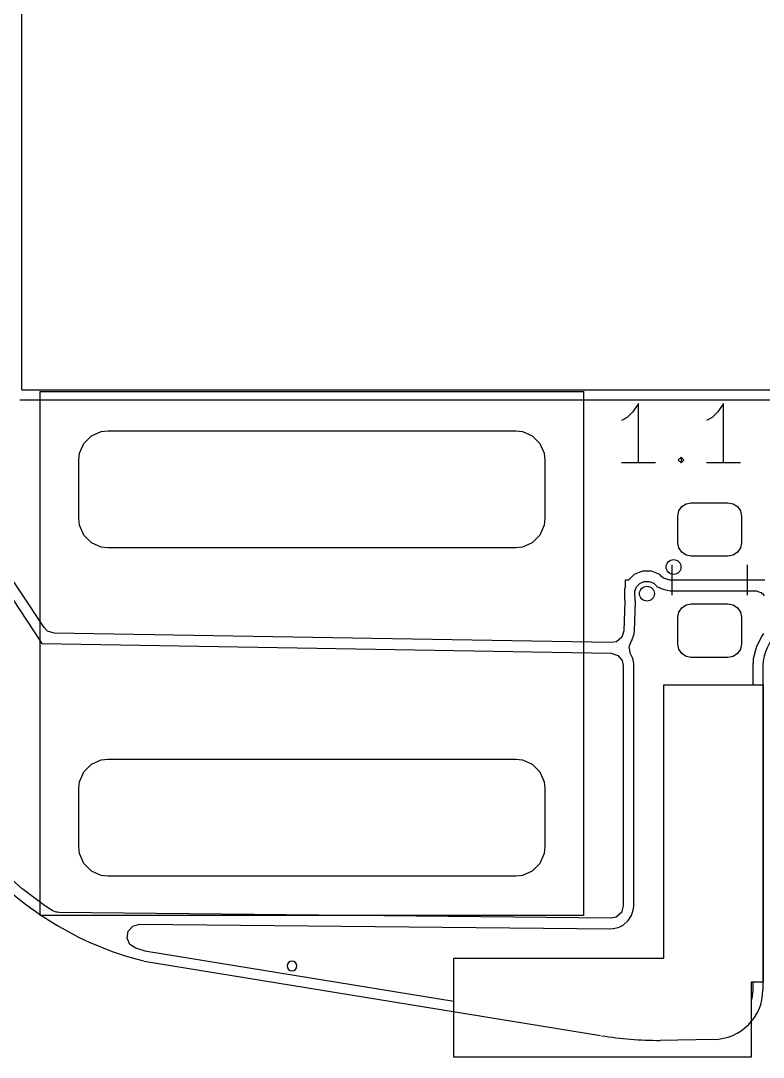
# Model space of a CAD drawing. Extents: x -28 to 34.6, y -6.7 to 48.3.
# Drawn here: x -0.01 to 7.48, y -6.73 to 3.72 of the extents above; entities that cross this region are included whole.
import ezdxf

# ---------------------------------------------------------------- set-up
doc = ezdxf.new("R2010")
doc.units = 0
doc.layers.add('BLACK', color=7, linetype='CONTINUOUS')

msp = doc.modelspace()

# ---------------------------------------------------------------- linework, layer by layer
at = {"layer": 'BLACK', "linetype": 'CONTINUOUS'}
for p, q in [((0, 0), (0, 15.4)), ((0, 0), (15.497245, 0)), ((-0.019989, -0.1005), (9.407847, -0.1005)), ((0.184332, -0.018498), (5.664332, -0.018498)), ((0.184332, -5.298498), (0.184332, -0.018498)), ((5.664332, -0.018498), (5.664332, -5.298498)), ((6.21873, -0.137269), (6.161587, -0.222983)), ((6.21873, -0.737269), (6.21873, -0.137269)), ((7.075873, -0.137269), (7.01873, -0.222983)), ((7.075873, -0.737269), (7.075873, -0.137269)), ((6.104444, -0.280126), (6.047301, -0.308698)), ((6.161587, -0.222983), (6.104444, -0.280126)), ((6.961587, -0.280126), (6.904444, -0.308698)), ((7.01873, -0.222983), (6.961587, -0.280126)), ((0.801792, -0.421334), (0.869332, -0.413498)), ((0.801792, -0.421334), (0.869332, -0.413498)), ((0.869332, -0.413498), (4.979332, -0.413498)), ((0.869332, -0.413498), (4.979332, -0.413498)), ((4.979332, -0.413498), (5.046872, -0.421334)), ((4.979332, -0.413498), (5.046872, -0.421334)), ((0.625958, -0.541783), (0.702617, -0.465124)), ((0.625958, -0.541783), (0.702617, -0.465124)), ((0.702617, -0.465124), (0.801792, -0.421334)), ((0.702617, -0.465124), (0.801792, -0.421334)), ((5.046872, -0.421334), (5.146047, -0.465124)), ((5.046872, -0.421334), (5.146047, -0.465124)), ((5.146047, -0.465124), (5.222706, -0.541783)), ((5.146047, -0.465124), (5.222706, -0.541783)), ((0.582168, -0.640958), (0.625958, -0.541783)), ((0.582168, -0.640958), (0.625958, -0.541783)), ((5.222706, -0.541783), (5.266496, -0.640958)), ((5.222706, -0.541783), (5.266496, -0.640958)), ((0.574332, -0.708498), (0.582168, -0.640958)), ((0.574332, -0.708498), (0.582168, -0.640958)), ((0.574332, -1.298498), (0.574332, -0.708498)), ((0.574332, -1.298498), (0.574332, -0.708498)), ((5.266496, -0.640958), (5.274332, -0.708498)), ((5.266496, -0.640958), (5.274332, -0.708498)), ((5.274332, -0.708498), (5.274332, -1.298498)), ((5.274332, -0.708498), (5.274332, -1.298498)), ((6.61873, -0.708698), (6.647302, -0.680126)), ((6.647302, -0.737269), (6.61873, -0.708698)), ((6.647302, -0.680126), (6.675873, -0.708698)), ((6.647302, -0.680126), (6.647302, -0.737269)), ((6.675873, -0.708698), (6.647302, -0.737269)), ((-0.970216, -0.791902), (0.204332, -2.558498)), ((0.226337, -2.398155), (-0.881029, -0.732605)), ((6.390158, -0.737269), (6.047301, -0.737269)), ((7.247301, -0.737269), (6.904444, -0.737269)), ((6.653873, -1.178039), (6.69767, -1.148774)), ((6.653873, -1.178039), (6.69767, -1.148774)), ((6.69767, -1.148774), (6.749332, -1.138498)), ((6.69767, -1.148774), (6.749332, -1.138498)), ((6.749332, -1.138498), (7.119332, -1.138498)), ((6.749332, -1.138498), (7.119332, -1.138498)), ((7.119332, -1.138498), (7.170994, -1.148774)), ((7.119332, -1.138498), (7.170994, -1.148774)), ((7.170994, -1.148774), (7.214791, -1.178039)), ((7.170994, -1.148774), (7.214791, -1.178039)), ((6.614332, -1.273498), (6.624608, -1.221836)), ((6.614332, -1.273498), (6.624608, -1.221836)), ((6.624608, -1.221836), (6.653873, -1.178039)), ((6.624608, -1.221836), (6.653873, -1.178039)), ((7.214791, -1.178039), (7.244056, -1.221836)), ((7.214791, -1.178039), (7.244056, -1.221836)), ((7.244056, -1.221836), (7.254332, -1.273498)), ((7.244056, -1.221836), (7.254332, -1.273498)), ((0.582168, -1.366038), (0.574332, -1.298498)), ((0.582168, -1.366038), (0.574332, -1.298498)), ((5.274332, -1.298498), (5.266496, -1.366038)), ((5.274332, -1.298498), (5.266496, -1.366038)), ((6.614332, -1.543498), (6.614332, -1.273498)), ((6.614332, -1.543498), (6.614332, -1.273498)), ((7.254332, -1.273498), (7.254332, -1.543498)), ((7.254332, -1.273498), (7.254332, -1.543498)), ((0.625958, -1.465213), (0.582168, -1.366038)), ((0.625958, -1.465213), (0.582168, -1.366038)), ((5.266496, -1.366038), (5.222706, -1.465213)), ((5.266496, -1.366038), (5.222706, -1.465213)), ((0.702617, -1.541872), (0.625958, -1.465213)), ((0.702617, -1.541872), (0.625958, -1.465213)), ((0.801792, -1.585662), (0.702617, -1.541872)), ((0.801792, -1.585662), (0.702617, -1.541872)), ((5.146047, -1.541872), (5.046872, -1.585662)), ((5.146047, -1.541872), (5.046872, -1.585662)), ((5.222706, -1.465213), (5.146047, -1.541872)), ((5.222706, -1.465213), (5.146047, -1.541872)), ((6.624608, -1.59516), (6.614332, -1.543498)), ((6.624608, -1.59516), (6.614332, -1.543498)), ((7.254332, -1.543498), (7.244056, -1.59516)), ((7.254332, -1.543498), (7.244056, -1.59516)), ((0.869332, -1.593498), (0.801792, -1.585662)), ((0.869332, -1.593498), (0.801792, -1.585662)), ((4.979332, -1.593498), (0.869332, -1.593498)), ((4.979332, -1.593498), (0.869332, -1.593498)), ((5.046872, -1.585662), (4.979332, -1.593498)), ((5.046872, -1.585662), (4.979332, -1.593498)), ((6.653873, -1.638957), (6.624608, -1.59516)), ((6.653873, -1.638957), (6.624608, -1.59516)), ((6.69767, -1.668222), (6.653873, -1.638957)), ((6.69767, -1.668222), (6.653873, -1.638957)), ((6.749332, -1.678498), (6.69767, -1.668222)), ((6.749332, -1.678498), (6.69767, -1.668222)), ((7.170994, -1.668222), (7.119332, -1.678498)), ((7.170994, -1.668222), (7.119332, -1.678498)), ((7.214791, -1.638957), (7.170994, -1.668222)), ((7.214791, -1.638957), (7.170994, -1.668222)), ((7.244056, -1.59516), (7.214791, -1.638957)), ((7.244056, -1.59516), (7.214791, -1.638957)), ((6.554332, -1.764857), (6.554332, -2.072139)), ((7.119332, -1.678498), (6.749332, -1.678498)), ((7.119332, -1.678498), (6.749332, -1.678498)), ((7.314332, -1.764857), (7.314332, -2.072139)), ((6.164076, -1.872191), (6.11777, -1.918498)), ((6.164078, -1.872189), (6.164076, -1.872191)), ((6.173593, -1.862674), (6.164078, -1.872189)), ((6.257061, -1.8281), (6.173593, -1.862674)), ((6.257063, -1.8281), (6.257061, -1.8281)), ((6.347409, -1.8281), (6.257063, -1.8281)), ((6.34741, -1.8281), (6.347409, -1.8281)), ((6.430878, -1.862674), (6.34741, -1.8281)), ((6.450383, -1.882179), (6.430878, -1.862674)), ((6.084332, -1.918498), (6.082327, -1.992665)), ((6.11777, -1.918498), (6.084332, -1.918498)), ((6.198302, -1.985754), (6.23279, -1.951266)), ((6.23279, -1.951266), (6.27785, -1.932602)), ((6.27785, -1.932602), (6.326622, -1.932602)), ((6.326622, -1.932602), (6.371682, -1.951266)), ((6.371682, -1.951266), (6.397635, -1.977219)), ((6.397635, -1.977219), (6.40382, -1.982203)), ((6.40382, -1.982203), (6.403825, -1.982207)), ((6.403825, -1.982207), (6.440853, -2.001575)), ((6.471025, -1.898813), (6.450383, -1.882179)), ((6.538064, -1.918498), (6.471025, -1.898813)), ((7.489451, -1.918498), (6.538064, -1.918498)), ((6.082327, -1.992665), (6.075136, -2.010027)), ((6.075136, -2.010027), (6.075136, -2.014523)), ((6.075136, -2.014523), (6.075136, -2.100375)), ((6.179638, -2.030814), (6.198302, -1.985754)), ((6.179638, -2.079586), (6.179638, -2.030814)), ((6.182376, -2.086197), (6.179638, -2.079586)), ((6.182865, -2.094882), (6.182376, -2.086197)), ((6.440853, -2.001575), (6.465576, -2.008834)), ((6.465576, -2.008834), (6.50789, -2.021259)), ((6.50789, -2.021259), (6.538064, -2.025598)), ((6.538064, -2.025598), (7.387033, -2.025598)), ((7.387033, -2.025598), (7.396566, -2.028397)), ((7.396566, -2.028397), (7.406423, -2.027123)), ((7.406423, -2.027123), (7.429536, -2.038078)), ((7.429536, -2.038078), (7.454072, -2.045283)), ((7.454072, -2.045283), (7.460578, -2.052791)), ((7.460578, -2.052791), (7.46956, -2.057049)), ((7.46956, -2.057049), (7.483082, -2.078762)), ((6.078528, -2.133215), (6.070542, -2.428705)), ((6.075136, -2.100375), (6.07619, -2.105674)), ((6.07619, -2.105674), (6.078528, -2.133215)), ((6.177603, -2.431598), (6.185589, -2.136108)), ((6.182759, -2.094892), (6.182865, -2.094882)), ((6.182904, -2.096602), (6.182759, -2.094892)), ((6.182906, -2.096615), (6.182904, -2.096602)), ((6.185244, -2.124156), (6.182906, -2.096615)), ((6.185589, -2.136108), (6.185244, -2.124156)), ((6.653873, -2.198039), (6.69767, -2.168774)), ((6.653873, -2.198039), (6.69767, -2.168774)), ((6.69767, -2.168774), (6.749332, -2.158498)), ((6.69767, -2.168774), (6.749332, -2.158498)), ((6.749332, -2.158498), (7.119332, -2.158498)), ((6.749332, -2.158498), (7.119332, -2.158498)), ((7.119332, -2.158498), (7.170994, -2.168774)), ((7.119332, -2.158498), (7.170994, -2.168774)), ((7.170994, -2.168774), (7.214791, -2.198039)), ((7.170994, -2.168774), (7.214791, -2.198039)), ((6.614332, -2.293498), (6.624608, -2.241836)), ((6.614332, -2.293498), (6.624608, -2.241836)), ((6.614332, -2.563498), (6.614332, -2.293498)), ((6.614332, -2.563498), (6.614332, -2.293498)), ((6.624608, -2.241836), (6.653873, -2.198039)), ((6.624608, -2.241836), (6.653873, -2.198039)), ((7.214791, -2.198039), (7.244056, -2.241836)), ((7.214791, -2.198039), (7.244056, -2.241836)), ((7.244056, -2.241836), (7.254332, -2.293498)), ((7.244056, -2.241836), (7.254332, -2.293498)), ((7.254332, -2.293498), (7.254332, -2.563498)), ((7.254332, -2.293498), (7.254332, -2.563498)), ((0.260787, -2.432657), (0.226337, -2.398155)), ((0.327481, -2.453483), (0.260787, -2.432657)), ((5.944471, -2.549337), (0.327481, -2.453483)), ((6.049053, -2.495188), (5.995032, -2.5395)), ((6.070542, -2.428705), (6.049053, -2.495188)), ((6.150962, -2.528128), (6.172451, -2.461645)), ((6.172451, -2.461645), (6.177603, -2.431598)), ((7.46304, -2.477713), (7.405471, -2.589568)), ((7.479057, -2.45848), (7.46304, -2.477713)), ((0.204332, -2.558498), (5.942448, -2.656418)), ((5.995032, -2.5395), (5.944471, -2.549337)), ((6.124128, -2.592211), (6.144772, -2.537209)), ((6.135653, -2.661124), (6.124128, -2.592211)), ((6.144772, -2.537209), (6.150962, -2.528128)), ((6.624608, -2.61516), (6.614332, -2.563498)), ((6.624608, -2.61516), (6.614332, -2.563498)), ((7.254332, -2.563498), (7.244056, -2.61516)), ((7.254332, -2.563498), (7.244056, -2.61516)), ((7.405471, -2.589568), (7.373591, -2.711262)), ((5.942448, -2.656418), (6.009142, -2.677244)), ((6.009142, -2.677244), (6.053989, -2.730821)), ((6.136114, -2.662076), (6.135653, -2.661124)), ((6.136115, -2.662077), (6.136114, -2.662076)), ((6.158832, -2.708949), (6.136115, -2.662077)), ((6.169175, -2.758528), (6.158832, -2.708949)), ((6.653873, -2.658957), (6.624608, -2.61516)), ((6.653873, -2.658957), (6.624608, -2.61516)), ((6.69767, -2.688222), (6.653873, -2.658957)), ((6.69767, -2.688222), (6.653873, -2.658957)), ((6.749332, -2.698498), (6.69767, -2.688222)), ((6.749332, -2.698498), (6.69767, -2.688222)), ((7.119332, -2.698498), (6.749332, -2.698498)), ((7.119332, -2.698498), (6.749332, -2.698498)), ((7.170994, -2.688222), (7.119332, -2.698498)), ((7.170994, -2.688222), (7.119332, -2.698498)), ((7.214791, -2.658957), (7.170994, -2.688222)), ((7.214791, -2.658957), (7.170994, -2.688222)), ((7.244056, -2.61516), (7.214791, -2.658957)), ((7.244056, -2.61516), (7.214791, -2.658957)), ((7.37359, -2.711263), (7.372416, -2.741885)), ((7.373591, -2.711262), (7.37359, -2.711263)), ((6.053989, -2.730821), (6.064332, -2.7804)), ((6.064332, -2.7804), (6.064332, -5.203234)), ((6.171432, -2.7804), (6.169175, -2.758528)), ((6.171432, -5.203234), (6.171432, -2.7804)), ((7.370729, -2.786265), (7.369869, -2.809427)), ((7.369869, -2.809427), (7.370814, -2.817796)), ((7.370792, -2.784546), (7.370729, -2.786225)), ((7.370729, -2.786225), (7.370729, -2.786265)), ((7.370814, -2.783976), (7.370792, -2.784546)), ((7.371905, -2.75522), (7.370814, -2.757856)), ((7.370814, -2.757856), (7.370814, -2.783976)), ((7.370814, -2.817796), (7.370814, -2.973101)), ((7.372241, -2.746456), (7.371905, -2.75522)), ((7.372415, -2.741884), (7.372241, -2.746456)), ((7.372416, -2.741885), (7.372415, -2.741884)), ((7.471314, -2.777847), (7.471314, -6.048016)), ((6.474469, -5.728498), (6.474469, -2.973101)), ((6.474469, -2.973101), (7.474469, -2.973101)), ((7.370814, -2.973101), (7.474469, -2.973101)), ((7.474469, -2.973101), (7.474469, -5.973101)), ((7.474469, -2.973101), (7.474469, -5.973101)), ((0.702617, -3.775124), (0.801792, -3.731334)), ((0.702617, -3.775124), (0.801792, -3.731334)), ((0.801792, -3.731334), (0.869332, -3.723498)), ((0.801792, -3.731334), (0.869332, -3.723498)), ((0.869332, -3.723498), (4.979332, -3.723498)), ((0.869332, -3.723498), (4.979332, -3.723498)), ((4.979332, -3.723498), (5.046872, -3.731334)), ((4.979332, -3.723498), (5.046872, -3.731334)), ((5.046872, -3.731334), (5.146047, -3.775124)), ((5.046872, -3.731334), (5.146047, -3.775124)), ((0.582168, -3.950958), (0.625958, -3.851783)), ((0.582168, -3.950958), (0.625958, -3.851783)), ((0.625958, -3.851783), (0.702617, -3.775124)), ((0.625958, -3.851783), (0.702617, -3.775124)), ((5.146047, -3.775124), (5.222706, -3.851783)), ((5.146047, -3.775124), (5.222706, -3.851783)), ((5.222706, -3.851783), (5.266496, -3.950958)), ((5.222706, -3.851783), (5.266496, -3.950958)), ((0.574332, -4.018498), (0.582168, -3.950958)), ((0.574332, -4.018498), (0.582168, -3.950958)), ((5.266496, -3.950958), (5.274332, -4.018498)), ((5.266496, -3.950958), (5.274332, -4.018498)), ((0.574332, -4.608498), (0.574332, -4.018498)), ((0.574332, -4.608498), (0.574332, -4.018498)), ((5.274332, -4.018498), (5.274332, -4.608498)), ((5.274332, -4.018498), (5.274332, -4.608498)), ((0.582168, -4.676038), (0.574332, -4.608498)), ((0.582168, -4.676038), (0.574332, -4.608498)), ((0.625958, -4.775213), (0.582168, -4.676038)), ((0.625958, -4.775213), (0.582168, -4.676038)), ((5.266496, -4.676038), (5.222706, -4.775213)), ((5.266496, -4.676038), (5.222706, -4.775213)), ((5.274332, -4.608498), (5.266496, -4.676038)), ((5.274332, -4.608498), (5.266496, -4.676038)), ((0.702617, -4.851872), (0.625958, -4.775213)), ((0.702617, -4.851872), (0.625958, -4.775213)), ((5.222706, -4.775213), (5.146047, -4.851872)), ((5.222706, -4.775213), (5.146047, -4.851872)), ((0.006033, -5.031019), (-0.194148, -4.85142)), ((0.801792, -4.895662), (0.702617, -4.851872)), ((0.801792, -4.895662), (0.702617, -4.851872)), ((0.869332, -4.903498), (0.801792, -4.895662)), ((0.869332, -4.903498), (0.801792, -4.895662)), ((4.979332, -4.903498), (0.869332, -4.903498)), ((4.979332, -4.903498), (0.869332, -4.903498)), ((5.046872, -4.895662), (4.979332, -4.903498)), ((5.046872, -4.895662), (4.979332, -4.903498)), ((5.146047, -4.851872), (5.046872, -4.895662)), ((5.146047, -4.851872), (5.046872, -4.895662)), ((0.014497, -5.037963), (0.006033, -5.031019)), ((0.229728, -5.199198), (0.014497, -5.037963)), ((0.23877, -5.205368), (0.229728, -5.199198)), ((0.31451, -5.252288), (0.23877, -5.205368)), ((6.064332, -5.203234), (6.044647, -5.270273)), ((6.167093, -5.233408), (6.171432, -5.203234)), ((5.664332, -5.298498), (0.184332, -5.298498)), ((0.346854, -5.266416), (0.31451, -5.252288)), ((0.36232, -5.266159), (0.346854, -5.266416)), ((0.378555, -5.27087), (0.36232, -5.266159)), ((5.939075, -5.327228), (0.378555, -5.27087)), ((5.991843, -5.316028), (5.939075, -5.327228)), ((6.044647, -5.270273), (5.991843, -5.316028)), ((6.114783, -5.351214), (6.147408, -5.300447)), ((6.147408, -5.300447), (6.167093, -5.233408)), ((1.072673, -5.458184), (1.118644, -5.405568)), ((1.118644, -5.405568), (1.185763, -5.386158)), ((1.185763, -5.386158), (1.186325, -5.386161)), ((1.186325, -5.386161), (5.93799, -5.434322)), ((5.93799, -5.434322), (5.961312, -5.431994)), ((5.961312, -5.431994), (6.01408, -5.420794)), ((6.01408, -5.420794), (6.014081, -5.420793)), ((6.014081, -5.420793), (6.014083, -5.420793)), ((6.014083, -5.420793), (6.029881, -5.412934)), ((6.029881, -5.412934), (6.061979, -5.396969)), ((6.061979, -5.396969), (6.114783, -5.351214)), ((1.062446, -5.527301), (1.072673, -5.458184)), ((1.09121, -5.590975), (1.062446, -5.527301)), ((1.149833, -5.62899), (1.09121, -5.590975)), ((1.180395, -5.6381), (1.149833, -5.62899)), ((1.245178, -5.65741), (1.180395, -5.6381)), ((1.260639, -5.660959), (1.245178, -5.65741)), ((4.354332, -6.165366), (1.260639, -5.660959)), ((4.354332, -6.728498), (4.354332, -5.728498)), ((4.354332, -5.728498), (6.474469, -5.728498)), ((1.234332, -5.758498), (5.834332, -6.508498)), ((7.474469, -5.973101), (7.354332, -5.973101)), ((7.354332, -5.973101), (7.354332, -6.728498)), ((7.369759, -6.056055), (7.359401, -6.134987)), ((7.370812, -6.039927), (7.369759, -6.056055)), ((7.370813, -6.039925), (7.370812, -6.039927)), ((7.370814, -6.02109), (7.370813, -6.021092)), ((7.370813, -6.021092), (7.370813, -6.029516)), ((7.370813, -6.029516), (7.370813, -6.039925)), ((7.474469, -5.973101), (7.370814, -5.973101)), ((7.370814, -5.973101), (7.370814, -6.02109)), ((7.359401, -6.134987), (7.354332, -6.153965)), ((7.354332, -6.153965), (7.354332, -6.728498)), ((4.354332, -6.728498), (4.354332, -6.165366)), ((6.973605, -6.54801), (6.434332, -6.558498)), ((7.354332, -6.728498), (4.354332, -6.728498)), ((7.354332, -6.728498), (4.354332, -6.728498))]:
    msp.add_line(p, q, dxfattribs=at)
at = {"layer": 'BLACK'}
for centre in [(6.570839, -1.786596), (6.302236, -2.0552)]:
    msp.add_circle(centre, 0.075, dxfattribs=at)
for centre, radius, start, end in [((7.94273, -2.79534), 0.471444, 89.9990278, 177.8735418), ((2.02103, -2.58374), 3.270815, -139.4877818, -104.068078), ((2.724332, -5.808498), 0.05, -270, -90), ((2.724332, -5.808498), 0.05, -90, 90), ((6.97133, -6.04804), 0.499984, -89.7392904, 0.0027503), ((6.43563, -2.83624), 3.722258, -99.1600004, -90.0199798)]:
    msp.add_arc(centre, radius, start, end, dxfattribs=at)

doc.saveas('drawing.dxf')
